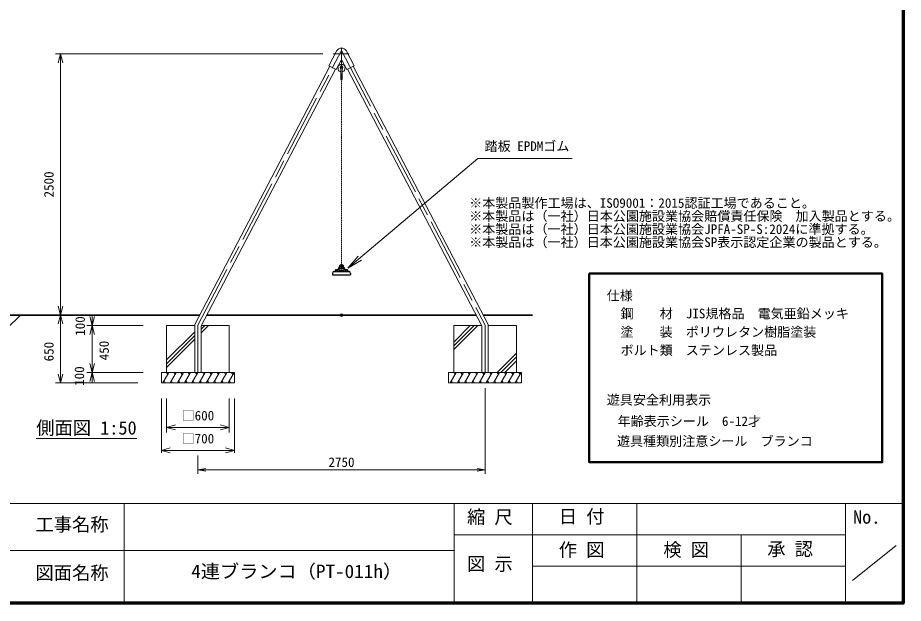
# Model space of a CAD drawing. Units: millimetres at full size, sheet at 1:50, with parts at other scales. Extents: x 750 to 20250, y 750 to 14100.
# Drawn here: x 11770 to 20250, y 750 to 6354 of the extents above; entities that cross this region are included whole.
import ezdxf
from ezdxf.enums import TextEntityAlignment as Align

# ---------------------------------------------------------------- set-up
doc = ezdxf.new("R2010")
doc.units = ezdxf.units.MM
doc.header["$LTSCALE"] = 50
doc.header["$PDMODE"] = 32
doc.header["$PDSIZE"] = 25
doc.linetypes.add('CHAIN', pattern=[18.5, 12, -1.5, 3.5, -1.5])
doc.linetypes.add('USER1', pattern=[0.375, 0.25, -0.125])
doc.layers.add('D-BGD-TXT', color=7, linetype='Continuous')
for name, color, linetype, lineweight in [('D-BMK', 2, 'CHAIN', 13), ('D-STR', 1, 'Continuous', 13), ('D-STR-DIM', 7, 'Continuous', 13), ('D-STR-GL', 1, 'Continuous', 35), ('D-STR-HIDDEN', 1, 'Continuous', 25), ('D-STR-STR1', 7, 'Continuous', 13), ('D-STR-TXT', 7, 'Continuous', 13), ('D-STR-TXT\u3000文字列', 7, 'Continuous', 13), ('D-STR\u3000構造物外形線', 1, 'Continuous', 25), ('D-TTL', 7, 'Continuous', 70), ('D-TTL-FRAM', 7, 'Continuous', 13), ('D-TTL-FRAM\u3000タイトル枠、凡例図枠', 2, 'Continuous', 50), ('D-TTL-TXT', 7, 'Continuous', 13)]:
    doc.layers.add(name, color=color, linetype=linetype, lineweight=lineweight)
doc.styles.add('ＭＳ ゴシック', font='')
doc.styles.get('ＭＳ ゴシック').set_extended_font_data('MS Gothic')

# ---------------------------------------------------------------- blocks, each defined once
blk = doc.blocks.new('open_arrow')
at = {"color": 0, "linetype": 'Continuous', "lineweight": -2}
blk.add_lwpolyline([(7.5, 1.25), (0, 0), (7.5, -1.25)], dxfattribs=at)

msp = doc.modelspace()

# ---------------------------------------------------------------- linework, layer by layer
at = {"layer": 'D-BMK'}
for p, q in [((13495.79, 3411.66), (14870.79, 6038.54)), ((14870.79, 6064.39), (14870.79, 5875.35)), ((14870.79, 6038.54), (16245.79, 3411.66)), ((14792.3, 6008.39), (14944.02, 6008.39)), ((13495.79, 3411.66), (13495.79, 2958.39)), ((13495.79, 3411.66), (13495.79, 2958.39)), ((16245.79, 3411.66), (16245.79, 2958.39)), ((16245.79, 3411.66), (16245.79, 2958.39))]:
    msp.add_line(p, q, dxfattribs=at)
at = {"layer": 'D-STR'}
for p, q in [((14750.37, 5893.66), (14826.86, 6039.8)), ((14914.72, 6039.8), (14991.21, 5893.66)), ((14820.36, 5857.03), (14864.14, 5940.67)), ((14877.43, 5940.67), (14921.21, 5857.03)), ((13465.54, 3419.1), (14758.56, 5889.38)), ((13526.04, 3404.23), (14812.16, 5861.32)), ((14750.37, 5893.66), (14820.36, 5857.03)), ((14837.89, 5868.24), (14839.4, 5877.88)), ((14861.86, 5892.08), (14859.09, 5874.37)), ((14864.29, 5873.29), (14864.29, 5761.29)), ((14877.29, 5761.29), (14877.29, 5873.29)), ((14882.48, 5874.37), (14879.71, 5892.08)), ((14902.17, 5877.88), (14903.68, 5868.24)), ((14921.21, 5857.03), (14991.21, 5893.66)), ((14929.41, 5861.32), (16215.54, 3404.23)), ((14983.01, 5889.38), (16276.04, 3419.1)), ((14955.79, 3893.39), (14785.79, 3893.39)), ((13195.79, 2958.39), (13195.79, 3408.39)), ((13195.79, 3408.39), (13465.54, 3408.39)), ((13465.54, 3419.1), (13465.54, 2958.39)), ((13497.5, 3408.39), (13495.79, 3408.39)), ((13526.04, 3408.39), (13795.79, 3408.39)), ((13526.04, 3404.23), (13526.04, 2958.39)), ((13795.79, 3408.39), (13795.79, 2958.39)), ((16213.36, 3408.39), (15945.79, 3408.39)), ((15945.79, 3408.39), (15945.79, 2958.39)), ((16215.54, 3404.23), (16215.54, 2958.39)), ((16276.04, 3419.1), (16276.04, 2958.39)), ((16545.79, 3408.39), (16276.04, 3408.39)), ((16545.79, 2958.39), (16545.79, 3408.39)), ((13145.79, 2858.39), (13145.79, 2958.39)), ((13145.79, 2958.39), (13845.79, 2958.39)), ((13145.79, 2958.39), (13845.79, 2958.39)), ((13845.79, 2958.39), (13845.79, 2858.39)), ((16595.79, 2958.39), (15895.79, 2958.39)), ((15895.79, 2958.39), (15895.79, 2858.39)), ((16595.79, 2958.39), (15895.79, 2958.39)), ((16595.79, 2858.39), (16595.79, 2958.39)), ((13845.79, 2858.39), (13145.79, 2858.39)), ((15895.79, 2858.39), (16595.79, 2858.39))]:
    msp.add_line(p, q, dxfattribs=at)
for centre, radius, start, end in [((14870.79, 6008.39), 54, 35.55969, 144.44031), ((14870.79, 5937.2), 7.5, 27.62911, 152.37089), ((14870.79, 5867.08), 40.02, 27.62911, 152.37089), ((14862.59, 5864.38), 25, 171.11242, 261.80615), ((14868.97, 5872.83), 10, 171.11242, 242.05274), ((14870.79, 5873.29), 6.5, 0, 180), ((14872.6, 5872.83), 10, 297.94726, 8.88758), ((14878.98, 5864.38), 25, 278.19385, 8.88758), ((14870.79, 5921.29), 82.5, 261.80615, 265.4811), ((14870.79, 5921.29), 82.5, 274.5189, 278.19385), ((14870.79, 5761.29), 6.5, 180, 0)]:
    msp.add_arc(centre, radius, start, end, dxfattribs=at)
msp.add_point((14870.79, 3508.39), dxfattribs=at)
at = {"layer": 'D-STR-DIM'}
for p, q in [((14692.3, 6008.39), (12130.76, 6008.39)), ((12157.99, 5923.39), (12180.76, 6008.39)), ((12180.76, 6008.39), (12203.54, 5923.39)), ((12180.76, 6008.39), (12180.76, 5923.39)), ((12180.76, 5923.39), (12180.76, 3593.39)), ((12180.76, 3508.39), (12157.99, 3593.39)), ((12203.54, 3593.39), (12180.76, 3508.39)), ((12180.76, 3508.39), (12180.76, 3593.39)), ((12920.79, 3508.39), (12130.76, 3508.39)), ((13412.27, 3508.39), (12130.76, 3508.39)), ((12157.99, 3423.39), (12180.76, 3508.39)), ((12180.76, 3508.39), (12203.54, 3423.39)), ((12180.76, 3508.39), (12180.76, 3423.39)), ((12970.79, 3508.39), (12432.21, 3508.39)), ((12459.43, 3493.39), (12482.21, 3408.39)), ((12482.21, 3408.39), (12482.21, 3508.39)), ((12482.21, 3408.39), (12504.99, 3493.39)), ((12482.21, 3408.39), (12482.21, 3493.39)), ((12180.76, 2893.39), (12180.76, 3423.39)), ((12970.79, 3408.39), (12432.21, 3408.39)), ((12970.79, 3408.39), (12432.21, 3408.39)), ((12459.43, 3323.39), (12482.21, 3408.39)), ((12459.43, 3323.39), (12482.21, 3408.39)), ((12482.21, 3408.39), (12504.99, 3323.39)), ((12482.21, 3408.39), (12482.21, 3323.39)), ((12482.21, 3408.39), (12504.99, 3323.39)), ((12482.21, 3408.39), (12482.21, 3323.39)), ((12482.21, 3323.39), (12482.21, 3043.39)), ((12482.21, 3323.39), (12482.21, 3238.39)), ((12482.21, 3043.39), (12482.21, 3128.39)), ((12482.21, 2993.39), (12482.21, 3078.39)), ((12482.21, 2958.39), (12459.43, 3043.39)), ((12482.21, 2958.39), (12459.43, 3043.39)), ((12504.99, 3043.39), (12482.21, 2958.39)), ((12482.21, 2958.39), (12482.21, 3043.39)), ((12504.99, 3043.39), (12482.21, 2958.39)), ((12482.21, 2958.39), (12482.21, 3043.39)), ((12180.76, 2858.39), (12157.99, 2943.39)), ((12203.54, 2943.39), (12180.76, 2858.39)), ((12180.76, 2858.39), (12180.76, 2943.39)), ((12920.79, 2958.39), (12432.21, 2958.39)), ((12920.79, 2958.39), (12432.21, 2958.39)), ((12970.79, 2958.39), (12432.21, 2958.39)), ((12459.43, 2873.39), (12482.21, 2958.39)), ((12482.21, 2958.39), (12482.21, 2858.39)), ((12482.21, 2958.39), (12504.99, 2873.39)), ((12482.21, 2958.39), (12482.21, 2873.39)), ((12920.79, 2858.39), (12130.76, 2858.39)), ((16245.79, 2808.39), (16245.79, 1989.66)), ((13145.79, 2708.39), (13145.79, 2190.51)), ((13195.79, 2708.39), (13195.79, 2383.39)), ((13795.79, 2708.39), (13795.79, 2383.39)), ((13845.79, 2708.39), (13845.79, 2190.51)), ((13195.79, 2433.39), (13280.79, 2456.17)), ((13280.79, 2410.62), (13195.79, 2433.39)), ((13195.79, 2433.39), (13280.79, 2433.39)), ((13280.79, 2433.39), (13710.79, 2433.39)), ((13710.79, 2456.17), (13795.79, 2433.39)), ((13795.79, 2433.39), (13710.79, 2410.62)), ((13795.79, 2433.39), (13710.79, 2433.39)), ((13145.79, 2213.29), (13230.79, 2236.07)), ((13230.79, 2190.51), (13145.79, 2213.29)), ((13145.79, 2213.29), (13230.79, 2213.29)), ((13230.79, 2213.29), (13760.79, 2213.29)), ((13760.79, 2236.07), (13845.79, 2213.29)), ((13845.79, 2213.29), (13760.79, 2190.51)), ((13845.79, 2213.29), (13760.79, 2213.29)), ((13495.79, 2163.29), (13495.79, 1989.66)), ((13495.79, 2027.16), (16245.79, 2027.16))]:
    msp.add_line(p, q, dxfattribs=at)
at = {"layer": 'D-STR-GL'}
for p, q in [((11170.79, 3508.39), (13512.27, 3508.39)), ((13580.56, 3508.39), (16161.01, 3508.39)), ((16229.3, 3508.39), (16700.04, 3508.39))]:
    msp.add_line(p, q, dxfattribs=at)
at = {"layer": 'D-STR-HIDDEN', "color": 2, "linetype": 'USER1', "lineweight": 13}
msp.add_line((14870.79, 3971.39), (14870.79, 5817.29), dxfattribs=at)
at = {"layer": 'D-STR-STR1'}
for p, q in [((11670.79, 3383.39), (11795.79, 3508.39)), ((13526.04, 3372.79), (13561.64, 3408.39)), ((13526.04, 3336.54), (13597.89, 3408.39)), ((15945.79, 3250.36), (16103.81, 3408.39)), ((15945.79, 3214.11), (16140.06, 3408.39)), ((15945.79, 3177.86), (16176.31, 3408.39)), ((13195.79, 3078.79), (13465.54, 3348.54)), ((13195.79, 3042.54), (13465.54, 3312.29)), ((13195.79, 3006.29), (13465.54, 3276.04)), ((16360.92, 2958.39), (16545.79, 3143.26)), ((16397.17, 2958.39), (16545.79, 3107.01)), ((16433.42, 2958.39), (16545.79, 3070.76)), ((13218.38, 2958.39), (13160.65, 2858.39)), ((13206.83, 2938.39), (13195.29, 2958.39)), ((13287.66, 2958.39), (13229.93, 2858.39)), ((13276.12, 2938.39), (13264.57, 2958.39)), ((13356.95, 2958.39), (13299.21, 2858.39)), ((13345.4, 2938.39), (13333.85, 2958.39)), ((13426.23, 2958.39), (13368.49, 2858.39)), ((13414.68, 2938.39), (13403.13, 2958.39)), ((13495.51, 2958.39), (13437.77, 2858.39)), ((13483.96, 2938.39), (13472.42, 2958.39)), ((13564.79, 2958.39), (13507.06, 2858.39)), ((13553.24, 2938.39), (13541.7, 2958.39)), ((13634.07, 2958.39), (13576.34, 2858.39)), ((13622.53, 2938.39), (13610.98, 2958.39)), ((13703.36, 2958.39), (13645.62, 2858.39)), ((13691.81, 2938.39), (13680.26, 2958.39)), ((13772.64, 2958.39), (13714.9, 2858.39)), ((13761.09, 2938.39), (13749.54, 2958.39)), ((13841.92, 2958.39), (13784.19, 2858.39)), ((13830.37, 2938.39), (13818.83, 2958.39)), ((15968.38, 2958.39), (15910.65, 2858.39)), ((15956.83, 2938.39), (15945.29, 2958.39)), ((16037.66, 2958.39), (15979.93, 2858.39)), ((16026.12, 2938.39), (16014.57, 2958.39)), ((16106.95, 2958.39), (16049.21, 2858.39)), ((16095.4, 2938.39), (16083.85, 2958.39)), ((16176.23, 2958.39), (16118.49, 2858.39)), ((16164.68, 2938.39), (16153.13, 2958.39)), ((16245.51, 2958.39), (16187.77, 2858.39)), ((16233.96, 2938.39), (16222.42, 2958.39)), ((16314.79, 2958.39), (16257.06, 2858.39)), ((16303.24, 2938.39), (16291.7, 2958.39)), ((16384.07, 2958.39), (16326.34, 2858.39)), ((16372.53, 2938.39), (16360.98, 2958.39)), ((16453.36, 2958.39), (16395.62, 2858.39)), ((16441.81, 2938.39), (16430.26, 2958.39)), ((16522.64, 2958.39), (16464.9, 2858.39)), ((16511.09, 2938.39), (16499.54, 2958.39)), ((16591.92, 2958.39), (16534.19, 2858.39)), ((16580.37, 2938.39), (16568.83, 2958.39)), ((13183.74, 2858.39), (13172.19, 2878.39)), ((13253.02, 2858.39), (13241.48, 2878.39)), ((13310.76, 2878.39), (13322.3, 2858.39)), ((13391.59, 2858.39), (13380.04, 2878.39)), ((13460.87, 2858.39), (13449.32, 2878.39)), ((13530.15, 2858.39), (13518.6, 2878.39)), ((13599.43, 2858.39), (13587.89, 2878.39)), ((13668.72, 2858.39), (13657.17, 2878.39)), ((13726.45, 2878.39), (13738, 2858.39)), ((13807.28, 2858.39), (13795.73, 2878.39)), ((15933.74, 2858.39), (15922.19, 2878.39)), ((16003.02, 2858.39), (15991.48, 2878.39)), ((16060.76, 2878.39), (16072.3, 2858.39)), ((16141.59, 2858.39), (16130.04, 2878.39)), ((16210.87, 2858.39), (16199.32, 2878.39)), ((16280.15, 2858.39), (16268.6, 2878.39)), ((16349.43, 2858.39), (16337.89, 2878.39)), ((16418.72, 2858.39), (16407.17, 2878.39)), ((16476.45, 2878.39), (16488, 2858.39)), ((16557.28, 2858.39), (16545.73, 2878.39))]:
    msp.add_line(p, q, dxfattribs=at)
at = {"layer": 'D-STR-TXT'}
msp.add_line((11947.85, 2326.16), (12910.35, 2326.16), dxfattribs=at)
msp.add_lwpolyline([(14931.92, 3955.49), (16176.56, 5006.88), (16196.56, 5006.88), (17078.75, 5006.88), (16715.75, 5006.88)], dxfattribs=at)
at = {"layer": 'D-STR\u3000構造物外形線'}
for p, q in [((14785.79, 3906.89), (14785.79, 3893.39)), ((14798.18, 3925.39), (14943.39, 3925.39)), ((14809.79, 3935.39), (14809.79, 3925.39)), ((14809.79, 3935.39), (14809.79, 3925.39)), ((14809.79, 3935.39), (14809.79, 3925.39)), ((14830.79, 3936.39), (14810.79, 3936.39)), ((14812.04, 3937.52), (14812.04, 3936.39)), ((14815.79, 3936.39), (14812.04, 3936.39)), ((14820.79, 3936.39), (14815.79, 3936.39)), ((14820.79, 3941.89), (14816.41, 3941.89)), ((14817.32, 3938.77), (14817.32, 3941.89)), ((14820.79, 3938.77), (14817.32, 3938.77)), ((14817.32, 3938.77), (14820.79, 3936.77)), ((14818.01, 3938.77), (14818.01, 3941.89)), ((14818.36, 3938.77), (14818.36, 3941.89)), ((14819.05, 3938.77), (14819.05, 3941.89)), ((14820.44, 3938.77), (14820.44, 3941.89)), ((14820.79, 3941.89), (14825.16, 3941.89)), ((14820.79, 3938.77), (14824.25, 3938.77)), ((14824.25, 3938.77), (14820.79, 3936.77)), ((14820.79, 3936.39), (14825.79, 3936.39)), ((14821.13, 3938.77), (14821.13, 3941.89)), ((14822.52, 3938.77), (14822.52, 3941.89)), ((14823.21, 3938.77), (14823.21, 3941.89)), ((14823.56, 3938.77), (14823.56, 3941.89)), ((14824.25, 3938.77), (14824.25, 3941.89)), ((14825.79, 3936.39), (14829.54, 3936.39)), ((14829.54, 3937.52), (14829.54, 3936.39)), ((14833.83, 3934.39), (14832.79, 3934.39)), ((14892.82, 3934.39), (14848.54, 3934.39)), ((14907.75, 3934.39), (14908.79, 3934.39)), ((14930.79, 3936.39), (14910.79, 3936.39)), ((14912.04, 3937.52), (14912.04, 3936.39)), ((14915.79, 3936.39), (14912.04, 3936.39)), ((14920.79, 3936.39), (14915.79, 3936.39)), ((14920.79, 3941.89), (14916.41, 3941.89)), ((14917.32, 3938.77), (14917.32, 3941.89)), ((14920.79, 3938.77), (14917.32, 3938.77)), ((14917.32, 3938.77), (14920.79, 3936.77)), ((14918.01, 3938.77), (14918.01, 3941.89)), ((14918.36, 3938.77), (14918.36, 3941.89)), ((14919.05, 3938.77), (14919.05, 3941.89)), ((14920.44, 3938.77), (14920.44, 3941.89)), ((14920.79, 3941.89), (14925.16, 3941.89)), ((14920.79, 3938.77), (14924.25, 3938.77)), ((14924.25, 3938.77), (14920.79, 3936.77)), ((14920.79, 3936.39), (14925.79, 3936.39)), ((14921.13, 3938.77), (14921.13, 3941.89)), ((14922.52, 3938.77), (14922.52, 3941.89)), ((14923.21, 3938.77), (14923.21, 3941.89)), ((14923.56, 3938.77), (14923.56, 3941.89)), ((14924.25, 3938.77), (14924.25, 3941.89)), ((14925.79, 3936.39), (14929.54, 3936.39)), ((14929.54, 3937.52), (14929.54, 3936.39)), ((14931.79, 3935.39), (14931.79, 3925.39)), ((14955.79, 3906.89), (14955.79, 3893.39)), ((14785.79, 3893.39), (14955.79, 3893.39))]:
    msp.add_line(p, q, dxfattribs=at)
for centre, radius, start, end in [((14870.79, 3971.39), 20, 90, 181.13227), ((14870.79, 3971.39), 20, 358.86773, 90), ((14805.79, 3906.89), 20, 112.32144, 180), ((14810.79, 3935.39), 1, 90, 180), ((14816.41, 3937.52), 4.38, 90, 180), ((14825.16, 3937.52), 4.38, 0, 90), ((14830.79, 3935.39), 1, 0, 90), ((14832.79, 3935.39), 1, 180, 270), ((14833.83, 3936.39), 2, 270, 357.75253), ((14884.79, 3934.39), 49, 166.93793, 177.75253), ((14875.05, 3936.65), 39, 133.3332, 166.93793), ((14848.76, 3938.39), 4, 173.66481, 270), ((14884.79, 3934.39), 40.25, 166.93793, 173.66481), ((14875.05, 3936.65), 30.25, 140.2535, 166.93793), ((14842.79, 3970.84), 8, 313.3332, 1.13227), ((14854.86, 3953.44), 4, 48.43143, 140.2535), ((14870.79, 3971.39), 20, 228.43143, 311.56857), ((14870.79, 3971.39), 8, 90, 86.13677), ((14886.71, 3953.44), 4, 39.7465, 131.56857), ((14866.53, 3936.65), 30.25, 13.06207, 39.7465), ((14898.78, 3970.84), 8, 178.86773, 226.6668), ((14892.82, 3938.39), 4, 270, 6.33519), ((14866.53, 3936.65), 39, 13.06207, 46.6668), ((14856.79, 3934.39), 40.25, 6.33519, 13.06207), ((14856.79, 3934.39), 49, 2.24747, 13.06207), ((14907.75, 3936.39), 2, 182.24747, 270), ((14908.79, 3935.39), 1, 270, 0), ((14910.79, 3935.39), 1, 90, 180), ((14916.41, 3937.52), 4.38, 90, 180), ((14925.16, 3937.52), 4.38, 0, 90), ((14930.79, 3935.39), 1, 0, 90), ((14935.79, 3906.89), 20, 0, 67.67856)]:
    msp.add_arc(centre, radius, start, end, dxfattribs=at)
at = {"layer": 'D-TTL'}
msp.add_lwpolyline([(750, 750), (750, 14100), (20250, 14100), (20250, 750)], close=True, dxfattribs=at)
at = {"layer": 'D-TTL-FRAM'}
for p, q in [((750, 1706.1), (20250, 1706.1)), ((15948.06, 1706.1), (15948.06, 750)), ((16698.06, 1706.1), (16698.06, 750)), ((17698.06, 750), (17698.06, 1706.1)), ((19698.06, 1706.1), (19698.06, 750)), ((16698.06, 1406.1), (15948.06, 1406.1)), ((16698.06, 1406.1), (19698.06, 1406.1)), ((18698.06, 1406.1), (18698.06, 750)), ((19763.32, 967.35), (20183.32, 1303.35)), ((15948.06, 1256.1), (11698.06, 1256.1)), ((19698.06, 1106.1), (16698.06, 1106.1))]:
    msp.add_line(p, q, dxfattribs=at)
at = {"layer": 'D-TTL-FRAM\u3000タイトル枠、凡例図枠'}
msp.add_lwpolyline([(17242.38, 3905.33), (20048.61, 3905.33), (20048.61, 2099.9), (17242.38, 2099.9)], close=True, dxfattribs=at)
at = {"layer": 'D-TTL-TXT'}
msp.add_line((12789.89, 750), (12789.89, 1706.1), dxfattribs=at)

# ---------------------------------------------------------------- block references
at = {"layer": 'D-STR-DIM', "xscale": 10, "yscale": 10}
msp.add_blockref('open_arrow', (13495.79, 2027.16), dxfattribs=at)
at = {"layer": 'D-STR-DIM', "xscale": 10, "yscale": 10, "rotation": 180}
msp.add_blockref('open_arrow', (16245.79, 2027.16), dxfattribs=at)
at = {"layer": 'D-STR-TXT', "xscale": 20, "yscale": 20, "rotation": 40.2}
msp.add_blockref('open_arrow', (14931.92, 3955.49), dxfattribs=at)

# ---------------------------------------------------------------- texts
at = {"layer": 'D-BGD-TXT', "style": 'ＭＳ ゴシック', "width": 1.05}
msp.add_text('4連ブランコ（PT-011h）', height=128.3, dxfattribs=at).set_placement((13431.62, 952.92), align=Align.BOTTOM_LEFT)
at = {"layer": 'D-STR-DIM', "style": 'ＭＳ ゴシック'}
for s, p in [('2500', (12068.26, 4758.39)), ('100', (12367.61, 3403.26)), ('650', (12068.26, 3158.39)), ('450', (12596.79, 3168.77)), ('100', (12360.34, 2924.19))]:
    msp.add_text(s, height=91.64, rotation=90, dxfattribs=at).set_placement(p, align=Align.MIDDLE_CENTER)
for s, p in [('□600', (13495.79, 2545.89)), ('□700', (13495.79, 2325.79))]:
    msp.add_text(s, height=91.64, dxfattribs=at).set_placement(p, align=Align.MIDDLE_CENTER)
msp.add_text('2750', height=91.64, dxfattribs=at).set_placement((14870.79, 2027.16), align=Align.BOTTOM_CENTER)
at = {"layer": 'D-STR-TXT', "style": 'ＭＳ ゴシック'}
for s, height, p in [('踏板 EPDMゴム', 91.64, (16240.95, 5051.27)), ('側面図 1:50', 128.3, (11947.85, 2326.16))]:
    msp.add_text(s, height=height, dxfattribs=at).set_placement(p, align=Align.BOTTOM_LEFT)
at = {"layer": 'D-STR-TXT\u3000文字列', "style": 'ＭＳ ゴシック'}
for s, p in [('※本製品製作工場は、ISO9001：2015認証工場であること。', (16093.61, 4507.14)), ('※本製品は（一社）日本公園施設業協会賠償責任保険\u3000加入製品とする。\u3000', (16093.61, 4382.14)), ('※本製品は（一社）日本公園施設業協会JPFA-SP-S:2024に準拠する。', (16093.61, 4257.14)), ('※本製品は（一社）日本公園施設業協会SP表示認定企業の製品とする。', (16093.61, 4132.14)), ('仕様', (17410.58, 3621.49)), ('\u3000鋼\u3000\u3000材\u3000JIS規格品\u3000電気亜鉛メッキ', (17417.56, 3449.37)), ('\u3000塗\u3000\u3000装\u3000ポリウレタン樹脂塗装', (17417.56, 3273.31)), ('\u3000ボルト類\u3000ステンレス製品', (17417.56, 3098.01)), ('遊具安全利用表示', (17410.58, 2623.49)), ('   年齢表示シール  6-12才', (17327, 2419.31)), ('   遊具種類別注意シール  ブランコ', (17321.41, 2228.36))]:
    msp.add_text(s, height=91.64, dxfattribs=at).set_placement(p, align=Align.BOTTOM_LEFT)
at = {"layer": 'D-TTL-TXT', "style": 'ＭＳ ゴシック'}
for s, p in [('縮 尺', (16072.83, 1473.28)), ('日 付', (16951.54, 1478.32)), ('No.', (19769.09, 1473.28)), ('工事名称', (11940.4, 1401.52)), ('作 図', (16951.54, 1159.45)), ('検 図', (17952.26, 1159.45)), ('承 認', (18947.83, 1166.95)), ('図 示', (16072.83, 1024.36)), ('図面名称', (11940.4, 938.5))]:
    msp.add_text(s, height=128.3, dxfattribs=at).set_placement(p, align=Align.BOTTOM_LEFT)

doc.saveas('drawing.dxf')
